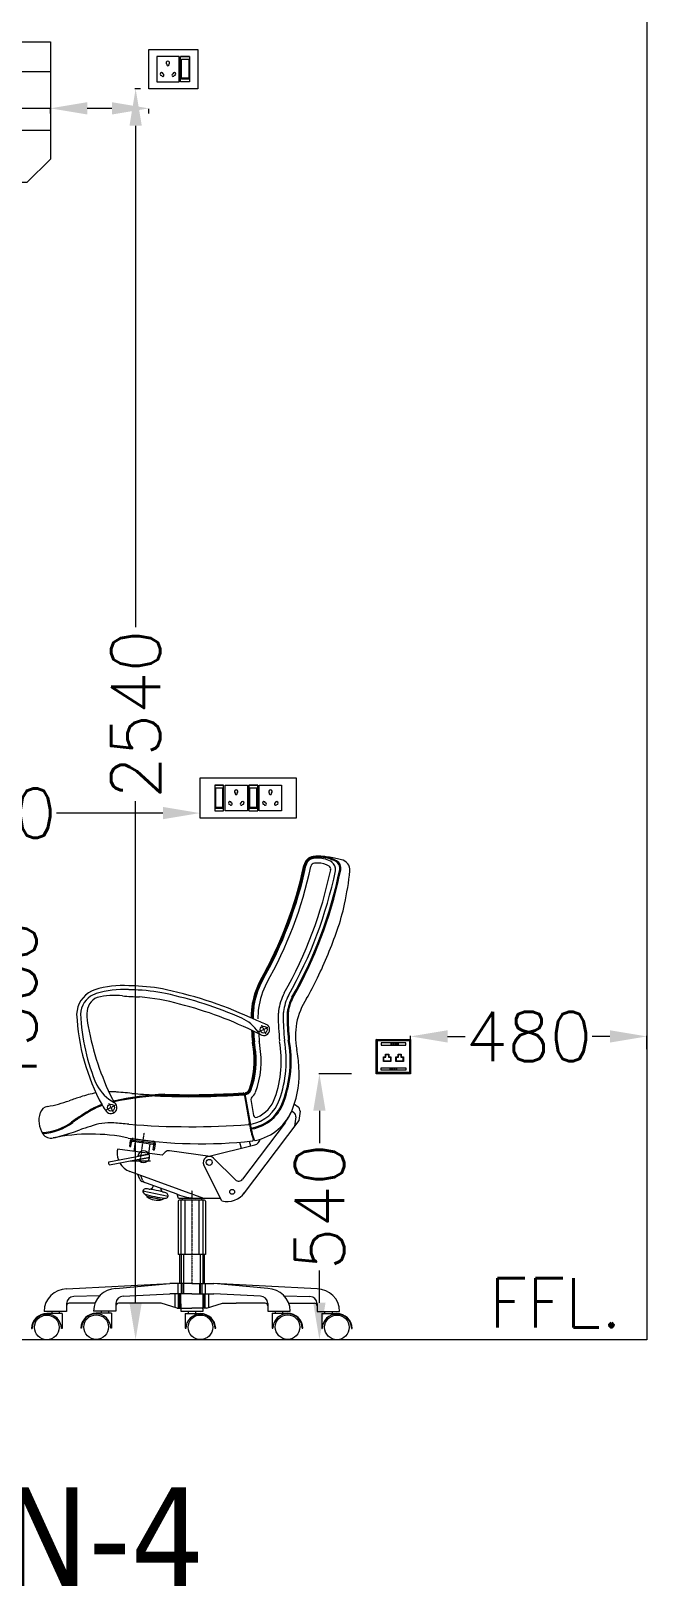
# Model space of a CAD drawing. Extents: x 3552052 to 4102982, y -707811 to -630695.
# Drawn here: x 3723017 to 3724268, y -697236 to -694075 of the extents above; entities that cross this region are included whole.
import ezdxf

# ---------------------------------------------------------------- set-up
doc = ezdxf.new("R2010")
doc.units = 0
doc.header["$LTSCALE"] = 6
doc.header["$MEASUREMENT"] = 0
doc.linetypes.add('AKS1', pattern=[0.024, 0.01, -0.002, 0, -0.002, 0.01])
doc.layers.get('0').update_dxf_attribs({"linetype": 'CONTINUOUS', "lineweight": 0})
doc.layers.get('Defpoints').update_dxf_attribs({"linetype": 'CONTINUOUS', "lineweight": 0})
for name, color, linetype, lineweight in [('ELE-2NOS OF 6-16 RAW POWER SOCKET', 1, 'CONTINUOUS', 0), ('ELE-4M UPS P.SB', 3, 'CONTINUOUS', 0), ('ELE-SOCKET NMBERING', 7, 'CONTINUOUS', 9), ('ELE.LAN POINT', 3, 'CONTINUOUS', 0), ('EQP', 6, 'CONTINUOUS', 0), ('HVAC', 3, 'CONTINUOUS', 15), ('LIGHT', 2, 'CONTINUOUS', 0), ('MEP_HVAC_RA_DUCT', 1, 'CONTINUOUS', 0)]:
    doc.layers.add(name, color=color, linetype=linetype, lineweight=lineweight)
doc.layers.add('ELE-6A AC SOCKET', color=7, linetype='CONTINUOUS', lineweight=0, true_color=0x00ceb6)
doc.styles.add('Annotation', font='tahoma.ttf')
doc.styles.add('ROMANS', font='romans.shx')
doc.dimstyles.new('AEPL1', dxfattribs={"dimtxt": 100, "dimasz": 75, "dimexe": 1.25, "dimexo": 50, "dimtad": 0, "dimdec": 0, "dimtxsty": 'ROMANS', "dimcen": 2.5, "dimclrd": 7, "dimclre": 7, "dimadec": 0, "dimazin": 0, "dimtfac": 1, "dimtdec": 0, "dimtmove": 0, "dimatfit": 3, "dimfxl": 1, "dimlwd": 0, "dimlwe": 0, "dimarcsym": 0})

# ---------------------------------------------------------------- blocks, each defined once
blk = doc.blocks.new('FGFFF')
at = {"layer": 'HVAC', "color": 1}
for p, q in [((3634023.8, -694515.9), (3634973.8, -694515.9)), ((3634023.8, -694634.9), (3634973.8, -694634.9))]:
    blk.add_line(p, q, dxfattribs=at)
at = {"layer": 'HVAC', "color": 8}
for p, q in [((3634123.3, -694634.9), (3634123.3, -694679.6)), ((3634123.3, -694655.2), (3634874.4, -694655.2)), ((3634874.4, -694634.9), (3634874.4, -694679.6)), ((3634123.3, -694679.6), (3634874.4, -694679.6))]:
    blk.add_line(p, q, dxfattribs=at)
at = {"layer": 'HVAC', "color": 1}
blk.add_lwpolyline([(3634023.8, -694455.3), (3634973.8, -694455.3), (3634973.8, -694693.6), (3634926.3, -694741.1), (3634071.3, -694741.1), (3634023.8, -694693.6)], close=True, dxfattribs=at)
blk = doc.blocks.new('EQ2WE')
at = {"layer": 'ELE-6A AC SOCKET', "lineweight": 0}
for p, q in [((-98.7, 169.5), (-215.4, 169.5)), ((-215.4, 169.5), (-215.4, 36.3)), ((-98.7, 36.3), (-98.7, 169.5)), ((-91, 36.3), (-91, 169.5)), ((-91, 169.5), (-44.6, 169.5)), ((-44.6, 169.5), (-91, 169.5)), ((-44.6, 169.5), (-44.6, 36.3)), ((-44.6, 169.5), (-44.6, 36.3)), ((-87.1, 50.8), (-87.1, 155)), ((-87.1, 155), (-48.5, 155)), ((-48.5, 155), (-48.5, 50.8)), ((-215.4, 36.3), (-98.7, 36.3)), ((-44.6, 36.3), (-91, 36.3)), ((-48.5, 55.5), (-87.1, 55.5)), ((-48.5, 50.8), (-87.1, 50.8))]:
    blk.add_line(p, q, dxfattribs=at)
blk.add_lwpolyline([(0, 0), (-257.3, 0), (-257.3, 205.9), (0, 205.9)], close=True, dxfattribs=at)
for centre, radius, start, end in [((-190.3, 76.9), 7.83, 5.26891, 272.51003), ((-157.1, 135.8), 9.08, 307.15837, 232.84163), ((-157.1, 126.7), 5.79, 161.40312, 18.59688), ((-123.8, 76.9), 7.83, 267.48997, 174.73109), ((-184.2, 71.6), 6.31, 202.68381, 75.09514), ((-130, 71.6), 6.31, 104.90486, 337.31619)]:
    blk.add_arc(centre, radius, start, end, dxfattribs=at)
blk = doc.blocks.new('RTUH 6U')
at = {"layer": 'ELE-2NOS OF 6-16 RAW POWER SOCKET', "color": 30, "lineweight": 0, "ltscale": 300}
for p, q in [((-311.5, -26.5), (-226.5, -26.5)), ((-311.5, -123.5), (-311.5, -26.5)), ((-226.5, -26.5), (-226.5, -123.5)), ((-187.1, -26.5), (-220.9, -26.5)), ((-220.9, -26.5), (-220.9, -123.5)), ((-189.9, -37), (-218, -37)), ((-218, -37), (-218, -113)), ((-189.9, -40.4), (-218, -40.4)), ((-189.9, -113), (-189.9, -37)), ((-187.1, -123.5), (-187.1, -26.5)), ((-187.1, -123.5), (-187.1, -26.5)), ((-181.4, -123.5), (-181.4, -26.5)), ((-181.4, -26.5), (-96.4, -26.5)), ((-96.4, -26.5), (-96.4, -123.5)), ((-57, -26.5), (-90.8, -26.5)), ((-90.8, -26.5), (-90.8, -123.5)), ((-59.8, -37), (-88, -37)), ((-88, -37), (-88, -113)), ((-59.8, -40.4), (-88, -40.4)), ((-59.8, -113), (-59.8, -37)), ((-57, -123.5), (-57, -26.5)), ((-57, -123.5), (-57, -26.5)), ((-218, -113), (-189.9, -113)), ((-88, -113), (-59.8, -113)), ((-226.5, -123.5), (-311.5, -123.5)), ((-187.1, -123.5), (-220.9, -123.5)), ((-220.9, -123.5), (-187.1, -123.5)), ((-96.4, -123.5), (-181.4, -123.5)), ((-57, -123.5), (-90.8, -123.5)), ((-90.8, -123.5), (-57, -123.5))]:
    blk.add_line(p, q, dxfattribs=at)
blk.add_lwpolyline([(0, 0), (-368.5, 0), (-368.5, -150), (0, -150)], close=True, dxfattribs=at)
for centre, radius, start, end in [((-293.2, -56.1), 5.7, 87.48997, 354.73109), ((-288.7, -52.1), 4.6, 284.90486, 157.31619), ((-249.3, -52.1), 4.6, 22.68381, 255.09514), ((-244.8, -56.1), 5.7, 185.26891, 92.51003), ((-163.1, -56.1), 5.7, 87.48997, 354.73109), ((-158.6, -52.1), 4.6, 284.90486, 157.31619), ((-119.2, -52.1), 4.6, 22.68381, 255.09514), ((-114.7, -56.1), 5.7, 185.26891, 92.51003), ((-269, -99), 6.62, 127.15837, 52.84163), ((-269, -92.3), 4.22, 341.40312, 198.59688), ((-138.9, -99), 6.62, 127.15837, 52.84163), ((-138.9, -92.3), 4.22, 341.40312, 198.59688)]:
    blk.add_arc(centre, radius, start, end, dxfattribs=at)
blk = doc.blocks.new('*D233')
at = {"layer": 'Defpoints', "color": 0, "linetype": 'ByBlock', "transparency": 16777216}
for p in [(3722519.3, -695592.2), (3723359.3, -695592.2), (3723359.3, -695662.8)]:
    blk.add_point(p, dxfattribs=at)
at = {"layer": 'ELE-4M UPS P.SB', "color": 7, "linetype": 'ByBlock', "lineweight": 0, "transparency": 16777216}
for p, q in [((3722519.3, -695642.2), (3722519.3, -695664.1)), ((3723359.3, -695642.2), (3723359.3, -695664.1)), ((3722594.3, -695662.8), (3722810.1, -695662.8)), ((3723284.3, -695662.8), (3723068.5, -695662.8))]:
    blk.add_line(p, q, dxfattribs=at)
at = {"layer": 'ELE-4M UPS P.SB', "color": 7, "linetype": 'ByBlock', "transparency": 16777216}
for points in [[(3722594.3, -695650.3), (3722594.3, -695675.3), (3722519.3, -695662.8)], [(3723284.3, -695675.3), (3723284.3, -695650.3), (3723359.3, -695662.8)]]:
    blk.add_solid(points, dxfattribs=at)
at = {"layer": 'ELE-4M UPS P.SB', "color": 0, "linetype": 'ByBlock', "transparency": 16777216, "insert": (3722939.3, -695662.8), "char_height": 100, "attachment_point": 5, "style": 'ROMANS'}
blk.add_mtext('840', dxfattribs=at)
blk = doc.blocks.new('*D234')
at = {"layer": 'Defpoints', "color": 0, "linetype": 'ByBlock', "transparency": 16777216}
for p in [(3724267.7, -696116.3), (3723787.7, -696192.2), (3724267.7, -696192.2)]:
    blk.add_point(p, dxfattribs=at)
at = {"layer": 'ELE-4M UPS P.SB', "color": 7, "linetype": 'ByBlock', "lineweight": 0, "transparency": 16777216}
for p, q in [((3723787.7, -696142.2), (3723787.7, -696115)), ((3723862.7, -696116.3), (3723898.5, -696116.3)), ((3724192.7, -696116.3), (3724156.9, -696116.3)), ((3724267.7, -696142.2), (3724267.7, -696115))]:
    blk.add_line(p, q, dxfattribs=at)
at = {"layer": 'ELE-4M UPS P.SB', "color": 7, "linetype": 'ByBlock', "transparency": 16777216}
for points in [[(3723862.7, -696103.8), (3723862.7, -696128.8), (3723787.7, -696116.3)], [(3724192.7, -696128.8), (3724192.7, -696103.8), (3724267.7, -696116.3)]]:
    blk.add_solid(points, dxfattribs=at)
at = {"layer": 'ELE-4M UPS P.SB', "color": 0, "linetype": 'ByBlock', "transparency": 16777216, "insert": (3724027.7, -696116.3), "char_height": 100, "attachment_point": 5, "style": 'ROMANS'}
blk.add_mtext('480', dxfattribs=at)
blk = doc.blocks.new('*D235')
at = {"layer": 'Defpoints', "color": 0, "linetype": 'ByBlock', "transparency": 16777216}
for p in [(3723717.7, -696192.2), (3723602.4, -696732.2), (3723717.7, -696732.2)]:
    blk.add_point(p, dxfattribs=at)
at = {"layer": 'ELE-4M UPS P.SB', "color": 7, "linetype": 'ByBlock', "lineweight": 0, "transparency": 16777216}
for p, q in [((3723667.7, -696192.2), (3723601.2, -696192.2)), ((3723602.4, -696267.2), (3723602.4, -696333)), ((3723602.4, -696657.2), (3723602.4, -696591.4)), ((3723667.7, -696732.2), (3723601.2, -696732.2))]:
    blk.add_line(p, q, dxfattribs=at)
at = {"layer": 'ELE-4M UPS P.SB', "color": 7, "linetype": 'ByBlock', "transparency": 16777216}
for points in [[(3723614.9, -696267.2), (3723589.9, -696267.2), (3723602.4, -696192.2)], [(3723589.9, -696657.2), (3723614.9, -696657.2), (3723602.4, -696732.2)]]:
    blk.add_solid(points, dxfattribs=at)
at = {"layer": 'ELE-4M UPS P.SB', "color": 0, "linetype": 'ByBlock', "transparency": 16777216, "insert": (3723602.4, -696462.2), "char_height": 100, "attachment_point": 5, "rotation": 90, "style": 'ROMANS'}
blk.add_mtext('540', dxfattribs=at)
blk = doc.blocks.new('*D236')
at = {"layer": 'Defpoints', "color": 0, "linetype": 'ByBlock', "transparency": 16777216}
for p in [(3723055.7, -694192), (3723255.7, -694192), (3723055.7, -694231.6)]:
    blk.add_point(p, dxfattribs=at)
at = {"layer": 'ELE-4M UPS P.SB', "color": 7, "linetype": 'ByBlock', "lineweight": 0, "transparency": 16777216}
for p, q in [((3723055.7, -694231.6), (3722980.7, -694231.6)), ((3723055.7, -694242), (3723055.7, -694232.8)), ((3723180.7, -694231.6), (3723130.7, -694231.6)), ((3723255.7, -694242), (3723255.7, -694232.8))]:
    blk.add_line(p, q, dxfattribs=at)
at = {"layer": 'ELE-4M UPS P.SB', "color": 7, "linetype": 'ByBlock', "transparency": 16777216}
for points in [[(3723130.7, -694219.1), (3723130.7, -694244.1), (3723055.7, -694231.6)], [(3723180.7, -694244.1), (3723180.7, -694219.1), (3723255.7, -694231.6)]]:
    blk.add_solid(points, dxfattribs=at)
at = {"layer": 'ELE-4M UPS P.SB', "color": 0, "linetype": 'ByBlock', "transparency": 16777216, "insert": (3722851.5, -694231.6), "char_height": 100, "attachment_point": 5, "style": 'ROMANS'}
blk.add_mtext('200', dxfattribs=at)
blk = doc.blocks.new('*D263')
at = {"layer": 'Defpoints', "color": 0, "linetype": 'ByBlock', "transparency": 16777216}
for p in [(3723289.1, -694192), (3723229, -696732.2), (3723289.1, -696732.2)]:
    blk.add_point(p, dxfattribs=at)
at = {"layer": 'ELE-4M UPS P.SB', "color": 7, "linetype": 'ByBlock', "lineweight": 0, "transparency": 16777216}
for p, q in [((3723239.1, -694192), (3723227.7, -694192)), ((3723229, -694267), (3723229, -695285.3)), ((3723229, -696657.2), (3723229, -695638.9)), ((3723239.1, -696732.2), (3723227.7, -696732.2))]:
    blk.add_line(p, q, dxfattribs=at)
at = {"layer": 'ELE-4M UPS P.SB', "color": 7, "linetype": 'ByBlock', "transparency": 16777216}
for points in [[(3723241.5, -694267), (3723216.5, -694267), (3723229, -694192)], [(3723216.5, -696657.2), (3723241.5, -696657.2), (3723229, -696732.2)]]:
    blk.add_solid(points, dxfattribs=at)
at = {"layer": 'ELE-4M UPS P.SB', "color": 0, "linetype": 'ByBlock', "transparency": 16777216, "insert": (3723229, -695462.1), "char_height": 100, "attachment_point": 5, "rotation": 90, "style": 'ROMANS'}
blk.add_mtext('2540', dxfattribs=at)
blk = doc.blocks.new('*D580')
at = {"layer": 'Defpoints', "color": 0, "linetype": 'ByBlock', "transparency": 16777216}
for p in [(3723015.7, -695372.2), (3722977.3, -696732.2), (3723015.7, -696732.2)]:
    blk.add_point(p, dxfattribs=at)
at = {"layer": 'EQP', "color": 7, "linetype": 'ByBlock', "lineweight": 0, "transparency": 16777216}
for p, q in [((3722965.7, -695372.2), (3722976, -695372.2)), ((3722977.3, -695447.2), (3722977.3, -695882.5)), ((3722977.3, -696657.2), (3722977.3, -696221.9)), ((3722965.7, -696732.2), (3722976, -696732.2))]:
    blk.add_line(p, q, dxfattribs=at)
at = {"layer": 'EQP', "color": 7, "linetype": 'ByBlock', "transparency": 16777216}
for points in [[(3722964.8, -695447.2), (3722989.8, -695447.2), (3722977.3, -695372.2)], [(3722964.8, -696657.2), (3722989.8, -696657.2), (3722977.3, -696732.2)]]:
    blk.add_solid(points, dxfattribs=at)
at = {"layer": 'EQP', "color": 0, "linetype": 'ByBlock', "transparency": 16777216, "insert": (3722977.3, -696052.2), "char_height": 100, "attachment_point": 5, "rotation": 90, "style": 'ROMANS'}
blk.add_mtext('1360', dxfattribs=at)

msp = doc.modelspace()

# ---------------------------------------------------------------- linework, layer by layer
at = {"layer": 'ELE-4M UPS P.SB', "color": 0, "linetype": 'ByBlock'}
for p, q in [((3723720.2, -696124.9), (3723717.7, -696122.4)), ((3723785.2, -696124.9), (3723787.7, -696122.4)), ((3723717.7, -696192.2), (3723720.2, -696189.7)), ((3723787.7, -696192.2), (3723785.2, -696189.7))]:
    msp.add_line(p, q, dxfattribs=at)
for points in [[(3723717.7, -696192.2), (3723717.7, -696122.4), (3723787.7, -696122.4), (3723787.7, -696192.2)], [(3723720.2, -696189.7), (3723720.2, -696124.9), (3723785.2, -696124.9), (3723785.2, -696189.7)], [(3723727.7, -696129.4), (3723727.7, -696134.4), (3723777.7, -696134.4), (3723777.7, -696129.4)], [(3723727.7, -696185.2), (3723727.7, -696180.2), (3723777.7, -696180.2), (3723777.7, -696185.2)]]:
    msp.add_lwpolyline(points, close=True, dxfattribs=at)
at = {"layer": 'ELE.LAN POINT', "color": 3}
for points in [[(3723732.5, -696157.8), (3723736.8, -696157.8), (3723736.8, -696152.3), (3723743.3, -696152.3), (3723743.3, -696157.8), (3723747.5, -696157.8), (3723747.5, -696167.5), (3723732.5, -696167.5)], [(3723733.3, -696158.6), (3723737.5, -696158.6), (3723737.5, -696153.1), (3723742.5, -696153.1), (3723742.5, -696158.6), (3723746.8, -696158.6), (3723746.8, -696166.8), (3723733.3, -696166.8)]]:
    msp.add_lwpolyline(points, close=True, dxfattribs=at)
at = {"layer": 'ELE.LAN POINT', "color": 2}
for points in [[(3723758, -696157.8), (3723762.2, -696157.8), (3723762.2, -696152.3), (3723768.7, -696152.3), (3723768.7, -696157.8), (3723773, -696157.8), (3723773, -696167.5), (3723758, -696167.5)], [(3723758.7, -696158.6), (3723762.9, -696158.6), (3723762.9, -696153.1), (3723768, -696153.1), (3723768, -696158.6), (3723772.2, -696158.6), (3723772.2, -696166.8), (3723758.7, -696166.8)]]:
    msp.add_lwpolyline(points, close=True, dxfattribs=at)
at = {"layer": 'EQP', "linetype": 'AKS1'}
for p, q in [((3723497.5, -696098.5), (3723479.7, -696107)), ((3723484.7, -696093.2), (3723493.7, -696112.1)), ((3723187.1, -696256.9), (3723169.3, -696265.5)), ((3723174.7, -696252.2), (3723183.5, -696270.6)), ((3723238.5, -696368.9), (3723246.5, -696312.2)), ((3723343.2, -696429), (3723343.2, -696618.2))]:
    msp.add_line(p, q, dxfattribs=at)
at = {"layer": 'EQP'}
for p, q in [((3723449.4, -696232.6), (3723460.1, -696294.9)), ((3723451.1, -696232.8), (3723461.4, -696292.8)), ((3723463.2, -696244.5), (3723468.8, -696276.8)), ((3723546.3, -696267.8), (3723550.5, -696270.9)), ((3723551.5, -696253.6), (3723559.2, -696259.4)), ((3723563, -696268.3), (3723560.8, -696286.8)), ((3723532.6, -696291.8), (3723446.3, -696406.4)), ((3723560.8, -696286.8), (3723447.8, -696436.8)), ((3723554.3, -696279.9), (3723552.1, -696298.4)), ((3723216.9, -696339.7), (3723218.5, -696327.8)), ((3723219.3, -696340.1), (3723220.6, -696330.9)), ((3723222.9, -696329.2), (3723264, -696335)), ((3723223.7, -696326.8), (3723264.4, -696332.5)), ((3723224.2, -696323.5), (3723264.8, -696329.2)), ((3723225.9, -696349.8), (3723228.7, -696330.1)), ((3723255.8, -696354), (3723258.6, -696334.2)), ((3723264.9, -696346.4), (3723266.2, -696337.3)), ((3723267.4, -696346.8), (3723269.1, -696334.9)), ((3723375.6, -696360.4), (3723471, -696336.6)), ((3723440.3, -696331.1), (3723443.2, -696343.5)), ((3723459.8, -696329.3), (3723462.1, -696338.8)), ((3723174.7, -696370.7), (3723256.3, -696355.3)), ((3723175.9, -696377.1), (3723257.5, -696361.7)), ((3723192.2, -696345.1), (3723191.7, -696348.5)), ((3723282.9, -696357.8), (3723192.2, -696345.1)), ((3723216.9, -696339.7), (3723219.3, -696340.1)), ((3723218, -696368.9), (3723259.1, -696368.9)), ((3723233.7, -696358.7), (3723255.9, -696354.6)), ((3723235.1, -696366.6), (3723257.4, -696362.4)), ((3723264.9, -696346.4), (3723267.4, -696346.8)), ((3723282.9, -696357.8), (3723289.1, -696351.4)), ((3723380.2, -696360.2), (3723297.5, -696348.5)), ((3723387.1, -696363.5), (3723431.6, -696407.5)), ((3723367.6, -696445.3), (3723217.5, -696390.6)), ((3723237.4, -696406.5), (3723233.7, -696396.5)), ((3723242.9, -696408.5), (3723239.3, -696398.7)), ((3723404.1, -696450.1), (3723367.7, -696377.7)), ((3723313.4, -696436.9), (3723241.7, -696410.9)), ((3723243.9, -696430), (3723294.8, -696440.6)), ((3723264.8, -696419.3), (3723264.2, -696421.5)), ((3723252, -696440.9), (3723252, -696441.3)), ((3723252, -696440.9), (3723282.9, -696447.4)), ((3723252, -696441.3), (3723282.8, -696447.8)), ((3723282.9, -696447.4), (3723282.8, -696447.8)), ((3723316.4, -696445.3), (3723313.4, -696436.9)), ((3723315.7, -696451.2), (3723315.7, -696559.2)), ((3723401.7, -696445.3), (3723316.4, -696445.3)), ((3723368.7, -696449.2), (3723317.7, -696449.2)), ((3723320.7, -696449.2), (3723320.7, -696559.2)), ((3723323.7, -696445.3), (3723323.7, -696449.2)), ((3723328.7, -696449.2), (3723328.7, -696559.2)), ((3723357.7, -696449.2), (3723357.7, -696559.2)), ((3723362.7, -696445.3), (3723362.7, -696449.2)), ((3723365.7, -696449.2), (3723365.7, -696559.2)), ((3723370.7, -696451.2), (3723370.7, -696559.2)), ((3723370.7, -696559.2), (3723315.7, -696559.2)), ((3723318.2, -696559.2), (3723318.2, -696618.2)), ((3723321.2, -696559.2), (3723321.2, -696618.2)), ((3723326.2, -696559.2), (3723326.2, -696618.2)), ((3723360.2, -696559.2), (3723360.2, -696618.2)), ((3723365.2, -696559.2), (3723365.2, -696618.2)), ((3723368.2, -696559.2), (3723368.2, -696618.2)), ((3723088.7, -696629.2), (3723298.2, -696618.2)), ((3723189, -696628.6), (3723298.2, -696618.2)), ((3723343.2, -696618.2), (3723298.2, -696618.2)), ((3723343.2, -696618.2), (3723298.2, -696618.2)), ((3723315.5, -696639.2), (3723315.5, -696618.2)), ((3723322.5, -696639.2), (3723322.5, -696618.2)), ((3723325.5, -696639.2), (3723325.5, -696618.2)), ((3723327, -696639.2), (3723327, -696618.2)), ((3723343.2, -696618.2), (3723388.2, -696618.2)), ((3723343.2, -696618.2), (3723388.2, -696618.2)), ((3723359.4, -696639.2), (3723359.4, -696618.2)), ((3723360.9, -696639.2), (3723360.9, -696618.2)), ((3723363.9, -696639.2), (3723363.9, -696618.2)), ((3723370.9, -696639.2), (3723370.9, -696618.2)), ((3723597.7, -696629.2), (3723388.2, -696618.2)), ((3723497.4, -696628.6), (3723388.2, -696618.2)), ((3723155.5, -696643.3), (3723103.4, -696644.4)), ((3723203.7, -696643.7), (3723298.2, -696639.2)), ((3723343.2, -696639.2), (3723298.2, -696639.2)), ((3723309, -696666.9), (3723309, -696639.2)), ((3723316, -696668.3), (3723316, -696639.2)), ((3723319, -696668.3), (3723319, -696639.2)), ((3723320.5, -696668.3), (3723320.5, -696639.2)), ((3723343.2, -696639.2), (3723388.2, -696639.2)), ((3723366, -696668.3), (3723366, -696639.2)), ((3723367.5, -696668.3), (3723367.5, -696639.2)), ((3723370.5, -696668.3), (3723370.5, -696639.2)), ((3723377.5, -696666.9), (3723377.5, -696639.2)), ((3723482.8, -696643.7), (3723388.2, -696639.2)), ((3723531, -696643.3), (3723583, -696644.4)), ((3723088.7, -696674.7), (3723043.2, -696674.7)), ((3723079.5, -696679.2), (3723048.5, -696679.2)), ((3723058.5, -696674.7), (3723058.5, -696679.2)), ((3723073.5, -696674.7), (3723058.5, -696674.7)), ((3723073.5, -696674.7), (3723073.5, -696679.2)), ((3723079.5, -696679.2), (3723079.5, -696709.2)), ((3723088.7, -696659.4), (3723088.7, -696674.7)), ((3723146.4, -696658.2), (3723093.7, -696658.2)), ((3723189, -696674.1), (3723143.5, -696674.1)), ((3723179.8, -696678.6), (3723148.8, -696678.6)), ((3723173.8, -696674.1), (3723158.8, -696674.1)), ((3723158.8, -696674.1), (3723158.8, -696678.6)), ((3723171.3, -696674.1), (3723161.3, -696674.1)), ((3723173.8, -696674.1), (3723173.8, -696678.6)), ((3723179.8, -696678.6), (3723179.8, -696708.6)), ((3723189, -696658.7), (3723189, -696674.1)), ((3723189, -696658.7), (3723189, -696674.1)), ((3723189, -696662.6), (3723189, -696674.1)), ((3723280.8, -696658.2), (3723194, -696658.2)), ((3723280.7, -696658.2), (3723280.8, -696658.2)), ((3723313.2, -696668.3), (3723280.7, -696658.2)), ((3723313.2, -696668.3), (3723343.2, -696668.3)), ((3723320.5, -696659.3), (3723320.5, -696674.6)), ((3723320.5, -696663.1), (3723320.5, -696674.6)), ((3723320.5, -696668.3), (3723320.5, -696674.6)), ((3723320.5, -696674.6), (3723366, -696674.6)), ((3723329.7, -696679.1), (3723329.7, -696709.1)), ((3723329.7, -696679.1), (3723360.7, -696679.1)), ((3723335.7, -696674.6), (3723350.7, -696674.6)), ((3723335.7, -696674.6), (3723335.7, -696679.1)), ((3723338.2, -696674.6), (3723348.2, -696674.6)), ((3723373.2, -696668.3), (3723343.2, -696668.3)), ((3723350.7, -696674.6), (3723350.7, -696679.1)), ((3723373.2, -696668.3), (3723405.7, -696658.2)), ((3723405.7, -696658.2), (3723433.2, -696658.2)), ((3723492.4, -696658.2), (3723433.2, -696658.2)), ((3723497.4, -696658.7), (3723497.4, -696674.1)), ((3723497.4, -696658.7), (3723497.4, -696674.1)), ((3723497.4, -696662.6), (3723497.4, -696674.1)), ((3723497.4, -696674.1), (3723542.9, -696674.1)), ((3723506.7, -696678.6), (3723537.7, -696678.6)), ((3723506.7, -696678.6), (3723506.7, -696708.6)), ((3723512.7, -696674.1), (3723512.7, -696678.6)), ((3723512.7, -696674.1), (3723527.7, -696674.1)), ((3723515.2, -696674.1), (3723525.2, -696674.1)), ((3723527.7, -696674.1), (3723527.7, -696678.6)), ((3723540.1, -696658.2), (3723592.7, -696658.2)), ((3723597.7, -696659.4), (3723597.7, -696674.7)), ((3723597.7, -696674.7), (3723643.2, -696674.7)), ((3723607, -696679.2), (3723607, -696709.2)), ((3723607, -696679.2), (3723638, -696679.2)), ((3723613, -696674.7), (3723628, -696674.7)), ((3723613, -696674.7), (3723613, -696679.2)), ((3723628, -696674.7), (3723628, -696679.2)), ((3723017.5, -696709.2), (3723018.5, -696709.2)), ((3723079.5, -696709.2), (3723078.4, -696709.2)), ((3723118.8, -696708.6), (3723117.8, -696708.6)), ((3723179.8, -696708.6), (3723178.7, -696708.6)), ((3723329.7, -696709.1), (3723330.8, -696709.1)), ((3723390.7, -696709.1), (3723391.7, -696709.1)), ((3723506.7, -696708.6), (3723507.8, -696708.6)), ((3723567.6, -696708.6), (3723568.7, -696708.6)), ((3723607, -696709.2), (3723608, -696709.2)), ((3723667.9, -696709.2), (3723669, -696709.2))]:
    msp.add_line(p, q, dxfattribs=at)
for centre, radius in [((3723489.1, -696102.5), 7), ((3723178.8, -696260.9), 7), ((3723178.8, -696260.9), 7), ((3723378.5, -696372.2), 6.09), ((3723425.2, -696431.9), 4.87), ((3723048.5, -696707.2), 25), ((3723148.8, -696706.6), 25), ((3723360.7, -696707.1), 25), ((3723537.7, -696706.6), 25), ((3723638, -696707.2), 25)]:
    msp.add_circle(centre, radius, dxfattribs=at)
for centre, radius, start, end in [((3722776.8, -695600.8), 811.8, 330.3848, 348.0448), ((3722776.8, -695600.8), 813.8, 330.3848, 348.0448), ((3722776.8, -695600.8), 815.8, 330.3848, 348.0448), ((3723592.7, -695772.7), 22, 97.1447, 170.4578), ((3723592.7, -695772.7), 20, 97.1135, 170.4578), ((3723592.7, -695772.7), 18, 97.0765, 170.4578), ((3723592.7, -695772.7), 8, 90, 171.8543), ((3723598.4, -695813.1), 62.7, 88.2485, 97.8024), ((3723598.4, -695813.1), 60.7, 88.213, 97.8024), ((3723598.4, -695813.1), 58.7, 88.5989, 97.8024), ((3723603.8, -695898), 133.7, 92.062, 94.7929), ((3723599.9, -695806.6), 42.3, 58.2441, 91.1284), ((3723599.9, -695806.6), 52.3, 57.4104, 90), ((3723600.9, -695826.6), 76.2, 61.5627, 90.4078), ((3723600.9, -695826.6), 74.2, 61.5627, 90.4369), ((3723591.3, -695955.4), 205.3, 77.4002, 84.816), ((3723618.4, -695776.6), 17, 348.2027, 58.2441), ((3723628.5, -695810.8), 56.3, 70.5878, 82.2896), ((3723629.1, -695774.5), 15, 348.4834, 61.5627), ((3723629.1, -695774.5), 17, 348.4834, 61.5627), ((3723642.5, -695779.1), 22, 356.9636, 78.2816), ((3722776.8, -695600.8), 825.8, 330.3848, 348.0663), ((3722776.8, -695600.8), 866.8, 330.4706, 348.2027), ((3722776.8, -695600.8), 876.8, 330.4706, 348.2027), ((3722776.8, -695600.8), 884.8, 330.4706, 348.4834), ((3722776.8, -695600.8), 886.8, 330.4706, 348.4834), ((3722776.8, -695600.8), 886.8, 330.4706, 347.7815), ((3723618.4, -695776.6), 7, 348.2027, 58.2441), ((3722992.4, -695705.1), 676.3, 347.8451, 353.61), ((3723213.6, -695752.8), 450, 340.8168, 347.8451), ((3722776.8, -695600.8), 912.5, 334.2445, 340.8168), ((3723160.7, -696066), 46.7, 108.3451, 117.1686), ((3723203.1, -696206.6), 193.6, 86.3858, 107.1718), ((3723203.1, -696206.6), 185.6, 86.3858, 107.0943), ((3723216.6, -696146.5), 133, 85.664, 90.5337), ((3723216.6, -696146.5), 125, 85.664, 90.5337), ((3723214.5, -696394.1), 372.5, 78.3438, 88.1721), ((3723214.5, -696394.1), 380.5, 78.3438, 88.1721), ((3723117.7, -696831.3), 828.2, 64.6429, 77.8935), ((3723632.7, -696080.5), 169.5, 152.4175, 172.0075), ((3723632.7, -696080.5), 167.5, 152.4175, 172.0075), ((3723632.7, -696080.5), 165.5, 152.4175, 172.0075), ((3723632.7, -696080.5), 155.5, 152.4175, 172.0075), ((3723062.3, -695739.1), 595.3, 329.7001, 334.2727), ((3724003.9, -696192.9), 450, 154.2445, 154.2727), ((3723162.8, -696072.8), 53.7, 115.7333, 177.9706), ((3723162.8, -696072.8), 45.7, 115.6208, 177.9706), ((3723163.5, -696068.3), 33.4, 111.9675, 182.7871), ((3723160.7, -696066), 38.7, 108.1807, 117.1425), ((3723185.1, -696169.7), 136.8, 82.7612, 104.445), ((3723267, -695272.2), 764.6, 265.1453, 267.7602), ((3723199.2, -696488.3), 453.7, 74.7693, 85.1986), ((3723117.7, -696831.3), 820.2, 66.4862, 77.8935), ((3723121, -696819), 793.4, 63.3702, 75.5968), ((3723632.7, -696080.5), 114.5, 152.9712, 172.0075), ((3723632.7, -696080.5), 104.5, 152.9712, 172.0075), ((3723632.7, -696080.5), 96.5, 152.9712, 172.0075), ((3723632.7, -696080.5), 94.5, 152.9712, 172.0075), ((3723692.6, -696115.4), 139, 146.8667, 191.5006), ((3723534.5, -696051.4), 425.8, 182.6279, 208.6457), ((3723513, -696056.4), 396.1, 182.0537, 203.6157), ((3723272.8, -696069.5), 142.8, 180.1473, 190.8298), ((3723411.3, -696151.8), 80, 33.8535, 65.1446), ((3723673.5, -696081.3), 210, 173.3542, 177.6556), ((3724211.4, -696062.9), 747.9, 180.7594, 181.2189), ((3723673.5, -696081.3), 208, 173.3542, 177.6556), ((3724211.4, -696062.9), 745.9, 180.7594, 181.2938), ((3723673.5, -696081.3), 206, 173.3542, 179.788), ((3723159.6, -696851.4), 829.8, 65.9751, 67.8566), ((3723673.5, -696081.3), 196, 173.3542, 179.788), ((3723673.5, -696081.3), 155, 173.3542, 176.9999), ((3724211.4, -696062.9), 692.9, 180.9181, 185.1809), ((3723673.5, -696081.3), 145, 173.3542, 176.9999), ((3724211.4, -696062.9), 682.9, 180.9181, 185.1809), ((3723673.5, -696081.3), 137, 173.3542, 176.9999), ((3724211.4, -696062.9), 674.9, 180.9181, 185.1809), ((3723673.5, -696081.3), 135, 173.3542, 176.9999), ((3724211.4, -696062.9), 672.9, 180.9181, 185.1809), ((3723686.1, -695993.9), 562.9, 190.4852, 206.3725), ((3724211.4, -696062.9), 747.9, 183.1418, 184.9693), ((3724211.4, -696062.9), 745.9, 183.2266, 184.9693), ((3724211.4, -696062.9), 743.9, 183.3125, 184.9693), ((3723647.9, -695786.4), 365.9, 242.0966, 243.3568), ((-4520783.9, -6226316.8), 9927289, 33.85348938, 33.85351197), ((3724211.4, -696062.9), 733.9, 183.3125, 184.9693), ((3723489.1, -696102.5), 12.2, 221.0448, 47.2627), ((3723301, -696165.9), 169, 339.5954, 9.7613), ((3723301, -696165.9), 171, 339.5954, 9.7613), ((3723301, -696165.9), 173, 339.5954, 9.7613), ((3722947.9, -696197.6), 523.2, 6.6405, 7.6673), ((3722947.9, -696197.6), 525.2, 6.6405, 7.6673), ((3722947.9, -696197.6), 527.2, 6.6405, 7.6673), ((3723301, -696165.9), 183, 339.5954, 9.7613), ((3722947.9, -696197.6), 537.2, 6.6405, 7.6673), ((3723301, -696165.9), 224, 340.3967, 10.1169), ((3723301, -696165.9), 234, 340.3967, 10.1169), ((3723301, -696165.9), 242, 340.3967, 10.1169), ((3723301, -696165.9), 244, 340.3967, 10.1169), ((3723260.6, -696198.1), 300.8, 3.6972, 10.5312), ((3723359.3, -696191.7), 202, 339.581, 3.6722), ((3723204, -696549), 321.5, 105.6583, 109.9696), ((3723153.6, -696380.7), 145.9, 104.2845, 104.4433), ((3723153.6, -696380.7), 145.9, 104.2845, 104.4433), ((3723177.2, -696403.3), 174.5, 99.4727, 109.9757), ((3723231.4, -696169.4), 93.4, 209.2918, 240.4734), ((3723177.2, -696403.3), 174.5, 86.2531, 90.8569), ((3723243.9, -696209.5), 71.1, 209.0399, 211.4335), ((3723311.9, -696815.8), 582.4, 92.3008, 102.6925), ((3723311.9, -696815.8), 580.4, 92.3008, 102.6182), ((3723154.5, -696808.6), 580.4, 83.3707, 86.9601), ((3723339.9, -694726.5), 1510.2, 265.5054, 267.2813), ((3723339.9, -694726.5), 1512.2, 267.2859, 274.1699), ((3723339.9, -694726.5), 1508.2, 268.0506, 274.0863), ((3723339.9, -694726.5), 1510.2, 268.0534, 274.1281), ((3723447.5, -696232.9), 2, 9.7211, 94.0863), ((3723448.6, -696233.8), 1, 9.7211, 94.1281), ((3723453, -696232.5), 2, 102.3239, 189.7553), ((3723452.2, -696233.6), 1, 97.6047, 189.7553), ((3723450.3, -696220.8), 14, 274.592, 337.1879), ((3723450.3, -696220.9), 11.9, 278.4069, 337.2), ((3723450.4, -696221), 9.74, 282.8013, 337.2307), ((3723468.1, -696243.6), 5, 128.0296, 189.7553), ((3723450.3, -696220.7), 75, 280.2808, 341.5274), ((3723450.3, -696220.8), 24, 308.0296, 337.1879), ((3723450.3, -696220.7), 65, 292.9244, 341.5274), ((3723081.4, -696287.1), 49, 161.0445, 213.417), ((3723053.1, -696277.4), 19, 99.8415, 161.0445), ((3723005.4, -696002.5), 260, 279.8415, 289.9696), ((3723222.6, -696419.8), 176.5, 110.6587, 125.8337), ((3723222.6, -696419.8), 174.5, 110.6587, 125.8585), ((3723244.6, -696209.4), 95.7, 208.7972, 218.4972), ((3723178.8, -696260.9), 12.2, 214.3061, 36.9386), ((3723255, -696197.9), 86.7, 213.9254, 219.9519), ((3723222.6, -696419.8), 176.5, 102.1741, 102.6351), ((3723178.8, -696260.9), 12.2, 42.2216, 57.3278), ((3723450.3, -696220.7), 83, 280.4037, 341.5274), ((3723450.3, -696220.7), 85, 280.4522, 341.5274), ((3723451.5, -696226), 103.6, 281.3556, 339.581), ((3723440.1, -696223.3), 115.1, 322.495, 337.2709), ((3723544.6, -696278.7), 9.74, 353.1735, 53), ((3723553.3, -696267.2), 9.74, 353.1735, 53), ((3723033.5, -696200.4), 111.2, 272.7759, 306.6968), ((3723033.5, -696200.4), 113.2, 273.3209, 306.6968), ((3722947.4, -696081.5), 258, 305.3794, 305.8906), ((3723005.4, -696002.5), 323, 286.6693, 289.9696), ((3723288.3, -696552.5), 323.5, 121.5001, 125.8906), ((3723288.3, -696552.5), 321.5, 121.4866, 125.8906), ((3723204, -696549), 258.5, 105.0017, 109.9696), ((3723177.2, -696403.3), 111.5, 86.2531, 111.1029), ((3723154.5, -696808.6), 517.4, 83.2415, 86.6593), ((3723339.9, -694726.5), 1573.2, 265.4596, 274.3126), ((3723458, -696293.4), 1.84, 274.8112, 8.3214), ((3723761.1, -696236.5), 306.6, 190.9942, 197.03), ((3723463.3, -696292.5), 2, 189.7553, 280.2808), ((3723778.9, -696232.2), 323.3, 190.8029, 196.9438), ((3723464.9, -696300.3), 2, 192.2365, 280.4037), ((3723465.4, -696302.3), 2, 192.5934, 280.4522), ((3723473.7, -696275.9), 5, 189.7553, 292.9244), ((3723057.2, -696303.1), 20, 213.417, 283.0002), ((3722802.6, -695371.9), 985.3, 285.2413, 287.4465), ((3723137.7, -696684.9), 370.2, 78.0815, 101.8478), ((3723362.2, -695392.4), 942, 260.9582, 276.3415), ((3723223, -696331.8), 5, 82.0266, 172.0266), ((3723223.5, -696328.5), 5, 82.0266, 172.0266), ((3723222.6, -696331.2), 2, 82.0266, 172.0266), ((3723263.7, -696337.5), 5, 352.0266, 82.0266), ((3723264.2, -696337.1), 2, 352.0266, 82.0266), ((3723264.1, -696334.2), 5, 352.0266, 82.0266), ((3723466, -696326.6), 2, 276.3415, 9.7211), ((3723471.5, -696325.6), 2, 189.7553, 281.3556), ((3723467.5, -696322.4), 14.6, 283.9989, 349.7713), ((3723177.9, -696373.4), 4.38, 142.7616, 238.6362), ((3723231.1, -696353.3), 39.7, 167.9652, 200.2667), ((3723245.5, -696360.6), 12, 206.4128, 174.985), ((3723296.1, -696358.2), 9.74, 82, 135.8161), ((3723378.5, -696372.2), 12.2, 45.3904, 206.7054), ((3723231.1, -696353.3), 39.7, 209.9609, 250.0344), ((3723244.2, -696404), 7.31, 200.1722, 250), ((3723249.8, -696406), 7.31, 200.1722, 250), ((3723249.3, -696431.1), 5.5, 78.2095, 258.2095), ((3723216.9, -696686.6), 263.1, 73.7399, 82.6791), ((3723216.9, -696686.6), 263.1, 81.4223, 82.6791), ((3723257.2, -696419.3), 7.31, 261.4223, 342.6063), ((3723287.5, -696425.7), 7.31, 176.5728, 254.858), ((3723216.9, -696686.6), 263.1, 73.7399, 74.858), ((3723289.4, -696439.5), 5.5, 258.2095, 78.2095), ((3723415.6, -696409.7), 42, 254.1384, 326.0434), ((3723438.5, -696400.6), 9.74, 225.3915, 323), ((3723321.8, -696184), 263.1, 253.7399, 262.6791), ((3723272.8, -696418.9), 30.3, 215.5737, 226.8078), ((3723273.3, -696416.4), 32.8, 229.519, 286.9), ((3723272.8, -696418.9), 30.3, 289.6112, 300.8453), ((3723361.1, -696310.2), 135.5, 249.38, 265.9176), ((3723317.7, -696451.2), 2, 90, 180), ((3723368.7, -696451.2), 2, 0, 90), ((3723088.7, -696674.7), 45.5, 90, 180), ((3723103.7, -696659.4), 15, 91.2165, 180), ((3723189, -696674.1), 45.5, 90, 180), ((3723204, -696658.7), 15, 91.2165, 180), ((3723482.4, -696658.7), 15, 0, 88.7835), ((3723497.4, -696674.1), 45.5, 0, 90), ((3723582.7, -696659.4), 15, 0, 88.7835), ((3723597.7, -696674.7), 45.5, 0, 90), ((3723048.5, -696710.2), 31, 89.9991, 178.241), ((3723048.5, -696710.2), 30, 1.759, 178.241), ((3723093.7, -696663.2), 5, 90, 180), ((3723148.8, -696709.5), 31, 90, 178.241), ((3723148.8, -696709.5), 30, 1.759, 178.241), ((3723194, -696663.2), 5, 90, 180), ((3723360.7, -696710.1), 30, 1.759, 178.241), ((3723360.7, -696710.1), 31, 1.759, 90), ((3723320.5, -696674.6), 45.5, 0, 8.0545), ((3723492.4, -696663.2), 5, 0, 90), ((3723537.7, -696709.5), 30, 1.759, 178.241), ((3723537.7, -696709.5), 31, 1.759, 90), ((3723592.7, -696663.2), 5, 0, 90), ((3723638, -696710.2), 30, 1.759, 178.241), ((3723638, -696710.2), 31, 1.759, 90)]:
    msp.add_arc(centre, radius, start, end, dxfattribs=at)
at = {"layer": 'MEP_HVAC_RA_DUCT', "color": 8, "linetype": 'ByBlock'}
msp.add_line((3724267.7, -693232.2), (3724267.7, -696732.2), dxfattribs=at)
msp.add_lwpolyline([(3724267.7, -696732.2), (3721025.7, -696732.2)], dxfattribs=at)

# ---------------------------------------------------------------- block references
at = {"layer": 'ELE-2NOS OF 6-16 RAW POWER SOCKET', "color": 3, "linetype": 'ByBlock', "xscale": 0.5333333333336726, "yscale": 0.5333333333336726, "zscale": 0.5333333333336726, "rotation": 179.9999999999999}
msp.add_blockref('RTUH 6U', (3723359.3, -695672.2), dxfattribs=at)
at = {"layer": 'ELE-6A AC SOCKET', "color": 254, "linetype": 'ByBlock', "true_color": 0xdebad0, "xscale": 0.3885944238316955, "yscale": 0.3885944238316955, "zscale": 0.3885944238316955}
msp.add_blockref('EQ2WE', (3723355.7, -694192), dxfattribs=at)
at = {"layer": 'LIGHT'}
msp.add_blockref('FGFFF', (88081.9, 358.9), dxfattribs=at)

# ---------------------------------------------------------------- texts
at = {"insert": (3724503.2, -697032.3), "char_height": 200, "width": 2697.906, "attachment_point": 3, "style": 'Annotation'}
msp.add_mtext('\\pxql;ELEVATION-4', dxfattribs=at)
at = {"layer": 'ELE-SOCKET NMBERING', "color": 0, "char_height": 5, "attachment_point": 1, "rotation": 180, "style": 'Annotation'}
for insert, width in [((3723764.2, -696134.4), 2314.428), ((3723761.3, -696185.2), 2358.602)]:
    msp.add_mtext('{\\Fromans|c0;XXXX}', dxfattribs=dict(at, insert=insert, width=width))
at = {"layer": 'ELE-SOCKET NMBERING', "color": 0, "insert": (3723947.1, -696607.2), "char_height": 100.004, "width": 2358.602, "attachment_point": 1, "style": 'Annotation'}
msp.add_mtext('{\\Fromans|c0;FFL.}', dxfattribs=at)

# ---------------------------------------------------------------- dimensions: what is measured, and where the dimension line sits
at = {"layer": 'ELE-4M UPS P.SB', "color": 0, "linetype": 'ByBlock'}
for base, p1, p2, picture, middle in [((3723055.7, -694231.6), (3723255.7, -694192), (3723055.7, -694192), '*D236', (3722851.5, -694231.6)), ((3723359.3, -695662.8), (3722519.3, -695592.2), (3723359.3, -695592.2), '*D233', (3722939.3, -695662.8)), ((3724267.7, -696116.3), (3723787.7, -696192.2), (3724267.7, -696192.2), '*D234', (3724027.7, -696116.3))]:
    dim = msp.add_linear_dim(base=base, p1=p1, p2=p2, dimstyle='AEPL1', dxfattribs=at)
    dim.commit()
    dim.dimension.update_dxf_attribs({"geometry": picture, "text_midpoint": middle})
for base, p1, p2, picture, middle in [((3723229, -696732.2), (3723289.1, -694192), (3723289.1, -696732.2), '*D263', (3723229, -695462.1)), ((3723602.4, -696732.2), (3723717.7, -696192.2), (3723717.7, -696732.2), '*D235', (3723602.4, -696462.2))]:
    dim = msp.add_linear_dim(base=base, p1=p1, p2=p2, angle=90, dimstyle='AEPL1', dxfattribs=at)
    dim.commit()
    dim.dimension.update_dxf_attribs({"geometry": picture, "text_midpoint": middle})
at = {"layer": 'EQP', "linetype": 'ByBlock'}
dim = msp.add_linear_dim(base=(3722977.3, -696732.2), p1=(3723015.7, -695372.2), p2=(3723015.7, -696732.2), angle=90, dimstyle='AEPL1', dxfattribs=at)
dim.commit()
dim.dimension.update_dxf_attribs({"geometry": '*D580', "text_midpoint": (3722977.3, -696052.2)})

doc.saveas('drawing.dxf')
